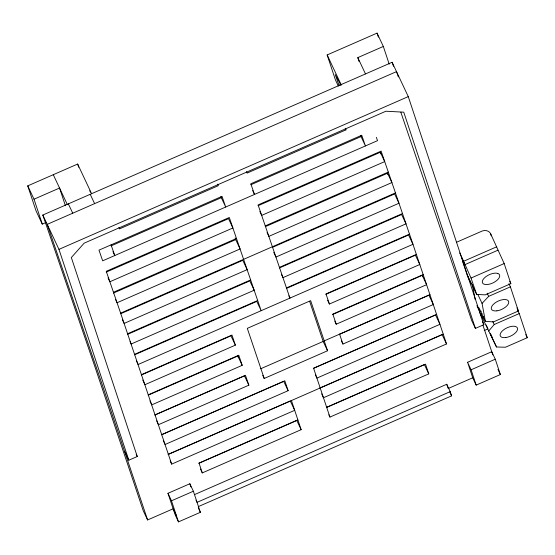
<?xml version="1.0" encoding="UTF-8"?>
<svg xmlns="http://www.w3.org/2000/svg" width="555" height="555" viewBox="0 0 555 555"><rect width="100%" height="100%" fill="white"/><g stroke="black" fill="none" stroke-linecap="round" stroke-linejoin="round"><path stroke-width="0.83" d="M517.406 309.641L519.251 313.561L527.25 337.711L505.508 347.222L496.51 346.993L482.337 317.786L483.454 316.468M488.608 331.12L494.214 324.508L519.251 313.561M510.399 286.852L518.398 311.001L493.36 321.949L485.354 321.289L482.066 303.398L488.657 296.356L510.399 286.852L508.921 283.716M484.265 330.593L488.025 328.747M46.148 222.423L42.277 224.116L36.006 210.789L27.75 185.87L77.651 164.044L91.631 193.757M338.342 86.081L335.414 79.858L327.159 54.945L377.06 33.12L383.332 46.453L389.194 64.137M42.277 224.116L34.021 199.196L59.551 188.034L65.407 205.718M359.14 61.633L357.808 57.616L383.332 46.453M341.304 84.284L338.959 85.303L335.234 74.523L341.048 85.435M176.573 516.129L173.125 508.796L175.345 515.213L178.481 521.88L200.362 512.314L193.376 491.231L189.859 483.752L167.971 493.305L173.125 508.796L147.602 519.959L143.211 510.628L95.058 367.153L42.811 215.035L392.121 62.292L408.272 96.612L483.849 324.71L475.406 328.4L471.674 320.471L400.835 112.221M475.406 328.4L403.756 112.165L385.871 111.229L84.159 243.159L71.338 257.527L137.265 456.515L128.822 460.206L58.962 249.361L408.272 96.612M345.425 128.344L345.952 129.87L247.107 173.091L246.58 171.564M111.16 245.851L221.306 197.684L220.939 196.609M250.888 184.746L361.027 136.585L360.66 135.51M106.276 272.103L228.507 218.649L232.899 227.98L109.862 281.767L108.038 277.882M258.089 205.711L380.321 152.264L384.712 161.595L261.683 215.389L259.858 211.504M113.47 292.256L236.499 238.463M265.283 225.871L388.313 172.078M113.47 293.061L235.708 239.614L235.153 237.998M265.29 226.676L387.522 173.229L391.913 182.56L268.884 236.354L267.059 232.469M168.068 454.434L290.3 400.988L294.698 410.318L171.668 464.119L120.629 313.138L395.458 192.925L381.118 151.12L258.089 204.913L289.953 298.118L288.857 295.787M120.553 313.783L242.792 260.33L247.169 269.633L124.14 323.426L122.315 319.555M272.373 247.391L394.605 193.945L398.983 203.241L275.953 257.048L273.768 252.393M127.65 333.728L250.68 279.928M279.47 267.344L402.5 213.55M127.567 334.353L249.799 280.899L254.19 290.223L131.16 344.01L130.064 341.686M279.387 267.961L401.619 214.514L406.01 223.838L282.981 277.632L281.517 274.524M134.671 354.305L257.693 300.512M286.484 287.92L409.514 234.127M134.539 354.832L256.778 301.386L261.162 310.703L229.298 217.498L106.269 271.298L120.629 313.138M286.359 288.447L408.591 235.001L412.969 244.304L444.083 336.642L446.518 343.947L323.482 397.734L321.657 393.842M141.546 374.59L231.948 335.06L235.362 345.154L144.966 384.684L142.767 380.022M416.396 254.412L325.993 293.942L329.406 304.029L419.809 264.499L415.417 255.168L325.813 294.351M141.365 375.007L230.97 335.824L235.362 345.154M456.592 242.23L482.371 230.956A6.868 6.022 -18.3 0 1 490.488 233.433L504.176 263.549L510.843 283.661L485.23 294.858L476.683 294.427L467.719 276.404L462.53 261.294M148.372 394.771L238.775 355.242L242.188 365.329L151.786 404.859L149.961 400.974M423.222 274.586L332.82 314.116L336.233 324.203L426.629 284.673L422.244 275.342L332.632 314.525M148.192 395.181L237.797 355.998L242.188 365.329M476.683 294.427L471.022 278.048L463.591 261.273L496.76 246.767M497.904 250.215L464.743 264.714L462.253 259.414M155.143 414.821L245.456 375.326L248.862 385.177L158.459 424.707L156.635 420.822M324.231 340.881L429.979 294.629M154.866 415.036L244.471 375.853L248.862 385.177M260.621 368.791L323.163 341.443L309.662 301.414M339.313 334.381L428.918 295.198L433.302 304.528L342.907 344.058L341.443 340.95M471.022 278.048L504.176 263.549M264.215 378.468L327.554 350.767L310.64 300.657L247.301 328.352L264.215 378.468L262.751 375.36M161.782 434.6L284.805 380.799L288.128 390.692L165.099 444.486L163.274 440.601M436.625 314.414L313.596 368.215L329.927 417.089L428.772 373.876L425.546 364.184L326.708 407.405M161.505 434.808L283.737 381.361L288.128 390.692M313.318 368.423L435.55 314.969L439.942 324.3L316.919 378.101L315.455 374.993M481.254 311.175L479.798 311.806L479.083 307.963L485.354 321.289M479.777 312.527L480.644 314.366L482.101 313.728M319.888 388.049L442.12 334.596L446.518 343.947M168.408 454.351L443.244 334.152M198.697 463.231L296.752 420.35L301.136 429.681L202.298 472.909L200.466 469.017M326.326 407.419L424.381 364.545L428.772 373.876M297.917 419.996L199.072 463.217L202.298 472.909M467.574 362.29L491.751 351.717L495.282 359.21L500.36 374.542L476.176 385.121L472.728 377.788L467.574 362.29L471.098 369.783L476.176 385.121M178.481 521.88L171.495 500.797L193.376 491.231M471.098 369.783L495.282 359.21M194.403 494.665L446.74 384.268L450.216 391.643L451.61 395.861L198.454 506.562M448.162 388.528L472.728 377.788M450.216 391.643L197.06 502.344L196.026 500.145M89.716 190.781L90.514 192.217M490.578 334.346L491.945 337.079L490.162 333.291M480.491 313.61L483.127 318.903M486.138 324.959L487.644 327.991M480.644 314.366L482.337 317.786M509.747 281.336L510.843 283.661M516.927 307.865L518.398 311.001M525.772 334.575L527.25 337.711M487.179 293.22L488.657 296.356M492.736 321.373L494.214 324.508M459.672 252.941L463.591 261.273M461.6 257.499L464.098 262.806M478.008 294.774L482.066 303.398M467.213 274.871L471.133 283.203M490.613 334.45L496.51 346.993M476.898 305.645L477.91 307.803M477.994 307.983L479.506 311.195M482.489 321.824L483.849 324.71M357.808 57.616L365.488 73.933M497.946 369.415L500.36 374.542M327.159 54.945L341.138 84.651M361.027 136.585L365.433 145.937L361.735 135.26L250.804 183.767L254.488 194.437L252.657 190.545M345.224 128.316L345.952 129.87M449.883 392.198L451.61 395.861M327.575 300.144L329.406 304.029M334.769 321.095L336.233 324.203M323.163 341.443L327.554 350.767M328.831 414.758L329.927 417.089M221.306 197.684L225.698 207.022L222.014 196.359L98.984 250.152L102.675 260.822L377.525 140.651L376.38 137.342M235.708 239.614L240.093 248.945L117.07 302.739L115.606 299.631M90.215 194.305L94.607 203.636M112.936 251.644L114.767 255.536L111.076 244.866M68.334 203.872L72.726 213.203M53.28 174.707L67.231 204.358M136.308 360.618L138.133 364.496L412.969 244.304L395.458 192.925M198.267 507.867L200.362 512.314M170.205 461.004L171.668 464.119M42.811 215.035L58.962 249.361M27.75 185.87L34.021 199.196M167.971 493.305L171.495 500.797M136.176 454.198L137.265 456.515M124.833 451.728L128.822 460.206M398.365 76.972L396.513 71.623L47.203 224.366L99.449 376.484L147.602 519.959M392.121 62.292L393.509 66.302M217.789 184.156L218.316 185.682L119.478 228.903L118.95 227.377M380.321 152.264L380.876 153.874M387.522 173.229L388.049 174.769M422.244 275.342L422.709 276.723M237.797 355.998L238.261 357.378M339.584 334.166L342.907 344.058M291.437 400.564L301.136 429.681M482.919 325.175L492.812 354.895M446.74 384.268L447.927 387.82M189.859 483.752L190.927 486.971M490.488 233.433L491.286 235.847M377.06 33.12L378.392 37.136M77.651 164.044L78.72 167.263M472.381 284.493L475.115 299.353M497.773 273.421L496.108 273.129A9.442 4.516 -25.2 0 0 482.406 280.92A9.442 4.516 -25.2 0 0 493.18 282.807A9.442 4.516 -25.2 0 0 497.773 273.421M505.771 337.558A9.442 4.516 -25.2 0 0 517.489 328.158A9.442 4.516 -25.2 0 0 503.302 330.086A9.442 4.516 -25.2 0 0 505.771 337.558M496.926 310.842A9.442 4.516 -25.2 0 0 508.644 301.441A9.442 4.516 -25.2 0 0 494.45 303.377A9.442 4.516 -25.2 0 0 496.926 310.842"/></g></svg>
